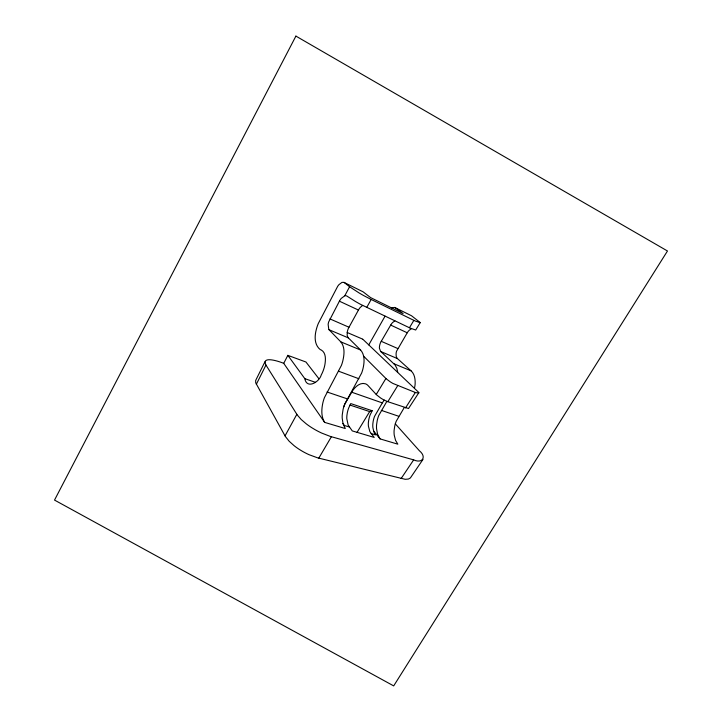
<?xml version="1.0" encoding="UTF-8"?>
<svg xmlns="http://www.w3.org/2000/svg" width="722" height="722" viewBox="0 0 722 722"><rect width="100%" height="100%" fill="white"/><g stroke="black" fill="none" stroke-linecap="round" stroke-linejoin="round"><path stroke-width="1.08" d="M343.771 406.829A30.92 30.08 9.5 0 1 346 402.001L351.713 392.208A24.575 23.97 9.6 0 1 354.71 388.066C357.318 385.151 361.415 382.416 365.467 383.815A6.715 6.561 12.4 0 1 368.103 385.638L376.613 394.889L380.566 397.957A47.219 46.443 -1.8 0 0 383.129 399.51L387.154 401.468L408.517 408.535L418.904 392.587L362.832 339.25M344.728 295.704A3.556 3.529 40 0 1 347.499 296.453L355.179 301.309A197.286 190.825 -68.2 0 0 360.576 304.359L410.114 328.086L415.692 330.017L420.24 322.572L411.666 315.875A2.888 2.861 -12.7 0 0 411.251 315.622L394.681 307.437L391.441 307.843M362.625 305.442L360.323 307.364A14.467 14.359 13.8 0 0 358.446 310.054L348.455 328.248A16.57 16.389 16 0 0 347.309 331.786L347.138 335.161L347.977 337.517L360.603 350.026C365.088 355.08 364.42 362.697 362.949 368.816A43.221 42.399 26.8 0 1 361.605 373.103L344.638 404.293A43.067 41.876 7 0 0 343.058 409.555L342.246 414.96A31.064 30.216 9.5 0 0 342.201 418.101L343.04 423.724L345.287 428.534L324.665 422.388L283.728 363.356C280.705 361.966 260.904 355.016 265.958 365.061L297.247 414.96L301.218 419.527L306.182 423.787A71.659 70.35 17.4 0 0 312.256 427.993L314.891 429.572A88.698 87.362 15.9 0 0 321.642 433.056L330.324 436.431L413.661 459.878C422.37 463.903 426.919 456.891 419.41 450.763L395.304 423.85M368.789 344.863L385.043 316.182M265.182 361.334L255.669 380.449L255.705 382.822L285.416 436.557L289.188 441.259L293.989 445.591A62.056 60.486 19 0 0 299.901 449.788L302.482 451.34A76.442 74.718 18.3 0 0 309.133 454.725L317.743 457.883L405.195 479.3L408.372 479.056L410.376 477.955L422.984 459.427M256.346 384.266L265.958 365.061M283.728 363.356L287.843 355.359L305.947 362.011L318.889 378.707M324.611 422.325C321.037 416.603 321.461 409.32 322.833 402.975A47.138 45.883 10.5 0 1 324.449 397.596L341.407 365.413A47.426 46.434 33.6 0 0 342.788 361C344.25 354.809 345.179 347.138 340.82 341.876L328.781 329.458L328.14 324.404A16.895 16.714 26.8 0 1 328.663 321.94L339.665 300.686A14.936 14.828 30.8 0 1 341.235 298.421L344.746 295.821L349.592 286.751L344.358 282.618A2.094 2.076 52.3 0 0 343.997 282.392L341.975 282.374L338.988 284.639A13.366 13.285 43.2 0 0 337.634 286.408L318.312 323.483A46.361 45.793 16.3 0 0 316.353 329.331C314.485 336.181 314.151 344.845 320.387 349.71A4.449 4.359 28 0 1 321.164 349.935C326.326 352.814 325.694 360.125 324.81 365.124A37.562 36.678 33.4 0 1 321.218 375.034C319.368 382.1 306.715 389.528 304.819 378.653L287.843 355.359M418.85 392.948L415.682 392.615L392.948 383.463A56.235 55.459 -11.2 0 1 390.349 381.902L386.297 378.888L363.617 356.19M285.037 435.871L296.841 414.311M366.713 307.482L371.162 299.486L415.195 321.01L420.222 322.698M394.853 320.839L392.542 322.599A12.743 12.599 -4.8 0 0 390.692 325.08L380.711 342.273A14.314 14.124 1.6 0 0 379.601 345.648L379.411 347.174A8.817 8.7 3.8 0 0 379.429 348.248L380.611 351.397L394.961 364.836L396.802 368.211L397.714 372.092M318.799 458.154L331.389 436.729M409.437 327.77L413.868 320.369M414.518 387.913A25.586 25.071 5.1 0 0 415.141 383.806C415.349 379.258 414.627 374.05 411.08 370.837L397.091 358.283L396.188 356.307L396.098 353.509A12.608 12.409 -3.1 0 1 396.54 351.253L407.235 332.788A11.913 11.742 -9.2 0 1 409.157 330.333L411.459 328.69M376.243 394.474L385.909 378.481M372.182 410.737L370.142 414.888A30.405 29.521 4.4 0 0 368.762 419.753L368.41 422.253A22.445 21.795 5.9 0 0 368.428 426.26L369.854 431.63L374.186 437.424L352.273 430.908L348.148 425.041L346.813 418.769A24.404 23.727 9.9 0 1 346.912 415.457L347.291 412.885A33.32 32.4 8.1 0 1 348.717 407.885L350.766 403.589L372.182 410.737L369.664 411.585L349.962 405.06M357.065 432.334L369.664 411.585M386.875 401.333L378.734 415.547A37.237 36.109 1.7 0 0 377.227 420.565L376.586 424.716A27.815 26.994 3.4 0 0 376.559 428.76L377.588 434.202L380.07 438.886L397.84 444.174L395.548 440.348L394.239 435.176A26.145 25.324 0.7 0 1 394.122 430.258L394.717 426.197A34.665 33.546 -0.7 0 1 396.188 421.305L404.284 407.524M387.822 401.694L397.678 385.728M405.502 407.957L415.33 392.488M401.071 478.623L413.661 459.878M349.295 426.973L344.457 425.511L342.959 423.498M371.063 433.534L375.557 434.888L373.843 431.828L372.886 427.641A22.129 21.489 5.2 0 1 372.859 423.652L373.202 421.17A29.855 28.97 3.7 0 1 374.574 416.341L382.317 402.912L351.713 392.208M327.048 391.992L347.228 398.833M381.306 410.367L398.743 416.278M304.819 378.653L315.451 382.335M338.708 371.243L358.915 378.752M340.82 341.876L360.603 350.026M393.995 363.789L411.08 370.837M329.079 329.746L348.266 337.842M380.765 351.542L397.452 358.581M347.183 332.499L362.625 339.114M329.954 318.916L348.979 327.228M381.234 341.307L397.795 348.536M339.394 301.182L358.437 310.054M390.683 325.08L407.235 332.788M371.162 299.486L363.825 295.659A243.215 232.818 -67.8 0 1 358.96 292.861L349.592 286.751M343.997 282.392L362.868 291.715A2.274 2.265 36.2 0 1 363.256 291.95L370.594 297.599L403.066 313.547L395.25 307.762M373.491 430.826L380.07 438.886M382.326 402.912A23.97 23.321 3.2 0 1 384.294 400.141M295.903 36.1L54.52 500.084L393.689 685.9L667.48 250.994L295.903 36.1"/></g></svg>
